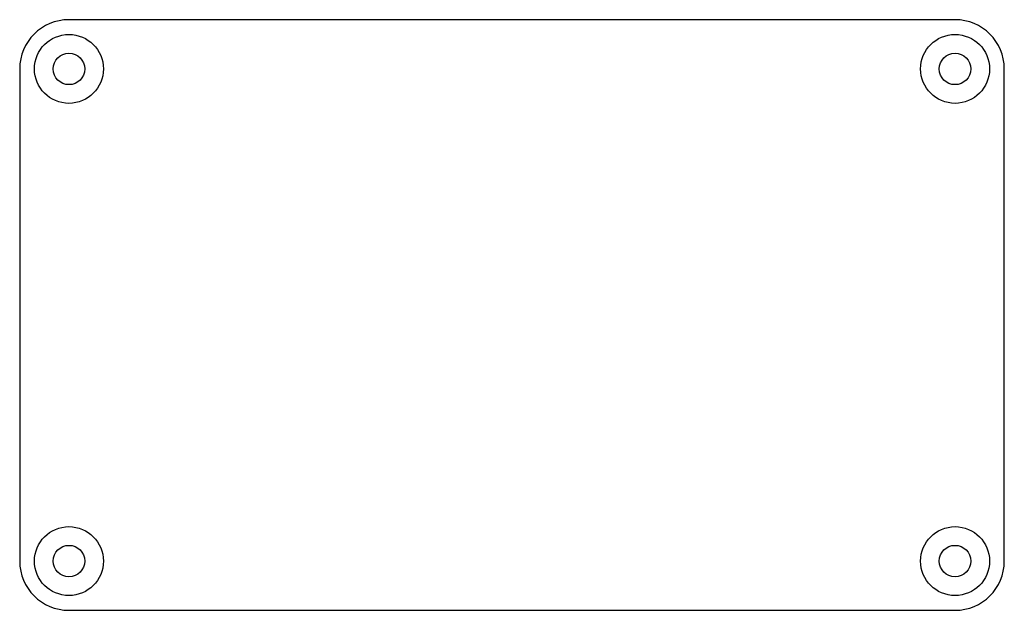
# Model space of a CAD drawing. Header units: millimetres. Extents: x -50 to 50, y -30 to 30.
import ezdxf

# ---------------------------------------------------------------- set-up
doc = ezdxf.new("R2010")
doc.units = ezdxf.units.MM
doc.layers.get('0').update_dxf_attribs({"linetype": 'CONTINUOUS'})

msp = doc.modelspace()

# ---------------------------------------------------------------- linework, layer by layer
msp.add_lwpolyline([(-50, -25, 0.41421), (-45, -30), (45, -30, 0.41421), (50, -25), (50, 25, 0.41421), (45, 30), (-45, 30, 0.41421), (-50, 25)], format="xyb", close=True)
for centre, radius in [((-45, 25), 3.5), ((45, 25), 3.5), ((-45, 25), 1.6), ((45, 25), 1.6), ((-45, -25), 3.5), ((45, -25), 3.5), ((-45, -25), 1.6), ((45, -25), 1.6)]:
    msp.add_circle(centre, radius)

doc.saveas('drawing.dxf')
